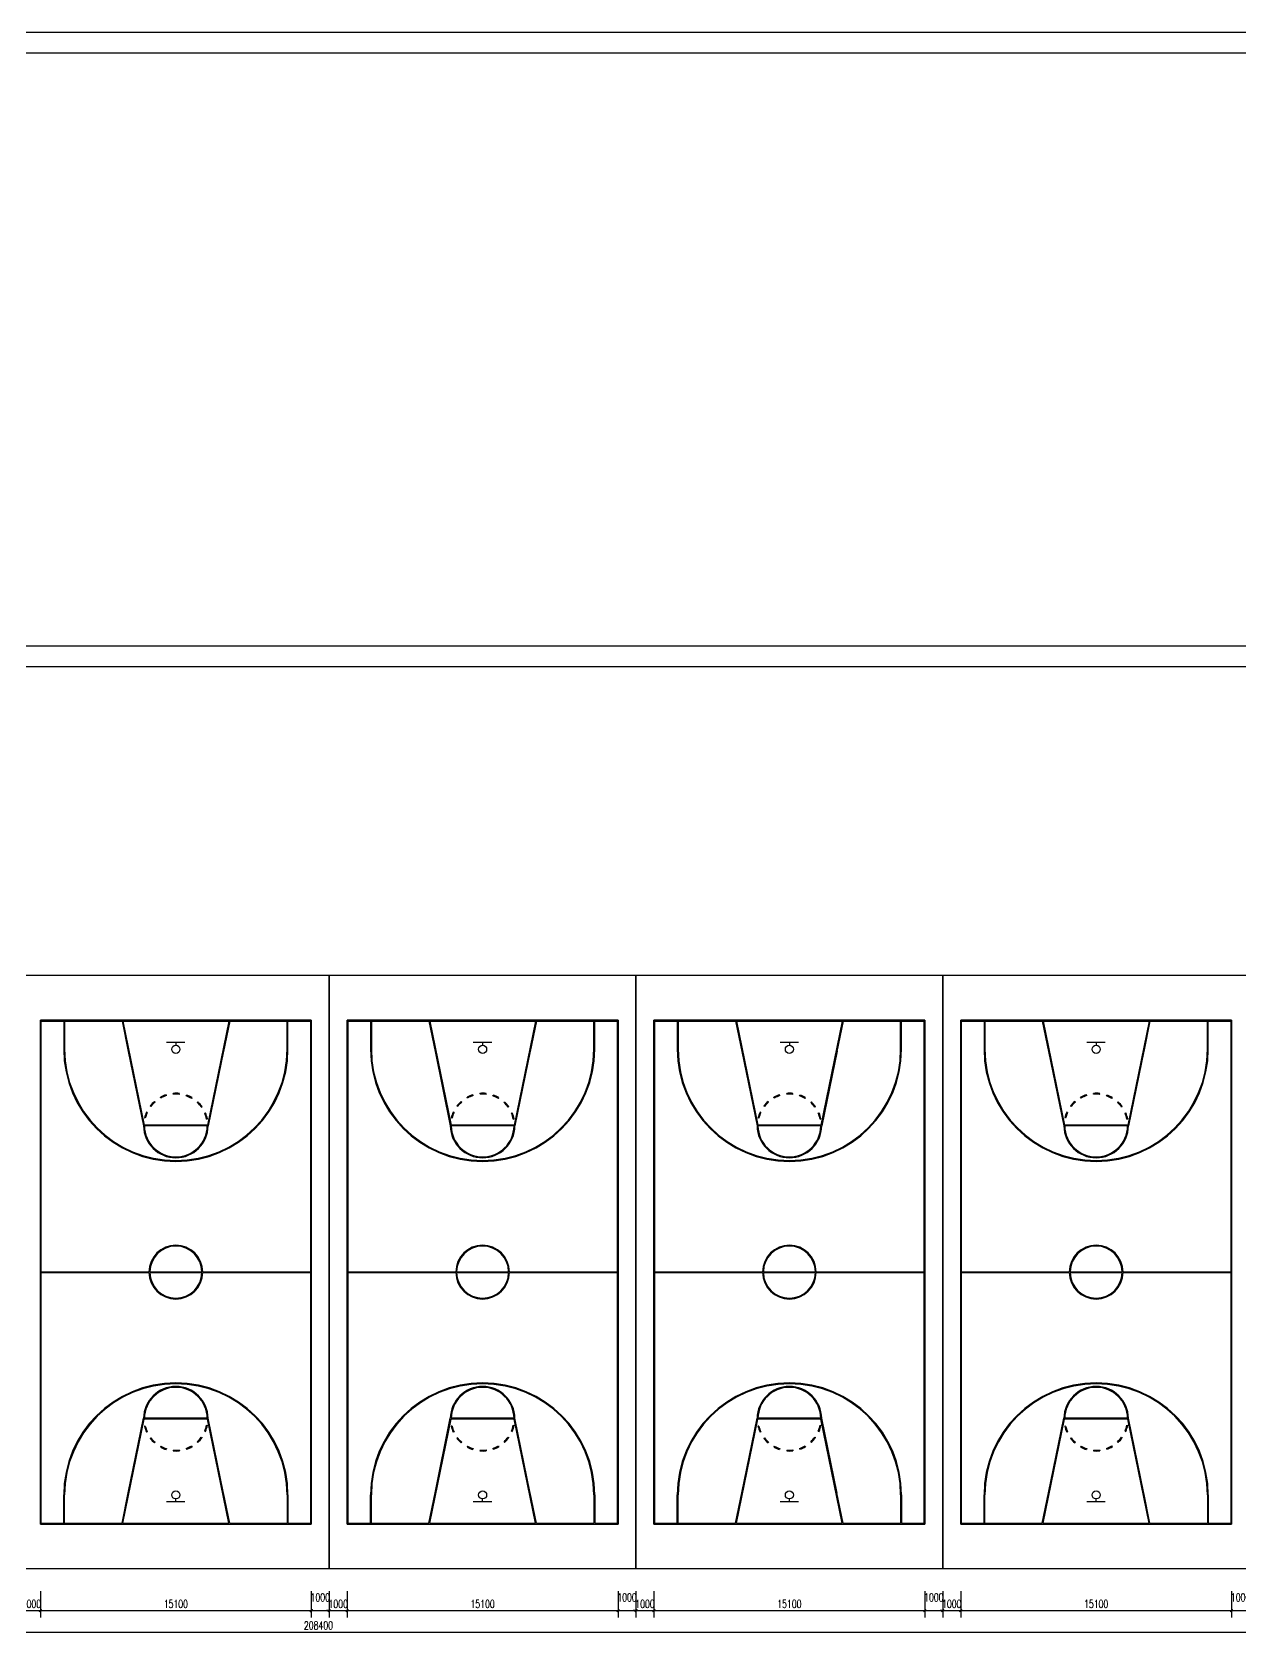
# Model space of a CAD drawing. Extents: x 962303 to 1579583, y -174742 to 224716.
# Drawn here: x 1054823 to 1122143, y -14251 to 75349 of the extents above; entities that cross this region are included whole.
import ezdxf

# ---------------------------------------------------------------- set-up
doc = ezdxf.new("R2010")
doc.units = 0
doc.header["$LTSCALE"] = 1000
doc.header["$MEASUREMENT"] = 0
doc.layers.add('PUB_DIM', color=3, linetype='Continuous')
doc.styles.add('_TCH_DIM_T3', font='SIMPLEX', dxfattribs={"width": 0.705882, "bigfont": 'GBCBIG'})
doc.dimstyles.new('_TCH_ARCH&&150', dxfattribs={"dimtxt": 446.25, "dimasz": 150, "dimexe": 375, "dimexo": 450, "dimgap": 150, "dimtad": 1, "dimdec": 0, "dimzin": 0, "dimdsep": 46, "dimtxsty": '_TCH_DIM_T3', "dimblk": 'ARCHTICK', "dimcen": 0.09, "dimclrt": 7, "dimazin": 2, "dimtfac": 1, "dimtdec": 0, "dimtix": 1, "dimtmove": 2, "dimatfit": 3, "dimfxl": 0, "dimtolj": 1, "dimtzin": 0, "dimarcsym": 0})

# ---------------------------------------------------------------- blocks, each defined once
blk = doc.blocks.new('_ArchTick')
at = {"color": 0, "linetype": 'ByBlock', "const_width": 0.4}
blk.add_lwpolyline([(-0.5, -0.5), (0.5, 0.5)], dxfattribs=at)
blk = doc.blocks.new('*D983')
at = {"layer": 'Defpoints', "color": 0}
for p in [(966583, -11140), (1174983, -11140), (1174983, -13876)]:
    blk.add_point(p, dxfattribs=at)
at = {"layer": 'PUB_DIM', "color": 0, "lineweight": -2}
for p, q in [((966583, -11590), (966583, -14251)), ((1174983, -11590), (1174983, -14251)), ((966583, -13876), (1174983, -13876))]:
    blk.add_line(p, q, dxfattribs=at)
at = {"layer": 'PUB_DIM', "color": 0, "lineweight": -2, "xscale": 150, "yscale": 150, "zscale": 150, "rotation": 180}
blk.add_blockref('_ArchTick', (966583, -13876), dxfattribs=at)
at = {"layer": 'PUB_DIM', "color": 0, "lineweight": -2, "xscale": 150, "yscale": 150, "zscale": 150}
blk.add_blockref('_ArchTick', (1174983, -13876), dxfattribs=at)
at = {"layer": 'PUB_DIM', "color": 7, "insert": (1070783, -13503), "char_height": 446.2, "attachment_point": 5, "style": '_TCH_DIM_T3'}
blk.add_mtext('\\A1;208400', dxfattribs=at)
blk = doc.blocks.new('*D993')
at = {"layer": 'Defpoints', "color": 0}
for p in [(1121683, -11140), (1122683, -11140), (1122683, -12676)]:
    blk.add_point(p, dxfattribs=at)
at = {"layer": 'PUB_DIM', "color": 0, "lineweight": -2}
for p, q in [((1121683, -11590), (1121683, -13051)), ((1122683, -11590), (1122683, -13051)), ((1121683, -12676), (1122683, -12676))]:
    blk.add_line(p, q, dxfattribs=at)
at = {"layer": 'PUB_DIM', "color": 0, "lineweight": -2, "xscale": 150, "yscale": 150, "zscale": 150, "rotation": 180}
blk.add_blockref('_ArchTick', (1121683, -12676), dxfattribs=at)
at = {"layer": 'PUB_DIM', "color": 0, "lineweight": -2, "xscale": 150, "yscale": 150, "zscale": 150}
blk.add_blockref('_ArchTick', (1122683, -12676), dxfattribs=at)
at = {"layer": 'PUB_DIM', "color": 7, "insert": (1122183, -11938), "char_height": 446.2, "attachment_point": 5, "style": '_TCH_DIM_T3'}
blk.add_mtext('\\A1;1000', dxfattribs=at)
blk = doc.blocks.new('*D994')
at = {"layer": 'Defpoints', "color": 0}
for p in [(1106583, -11140), (1121683, -11140), (1121683, -12676)]:
    blk.add_point(p, dxfattribs=at)
at = {"layer": 'PUB_DIM', "color": 0, "lineweight": -2}
for p, q in [((1106583, -11590), (1106583, -13051)), ((1121683, -11590), (1121683, -13051)), ((1106583, -12676), (1121683, -12676))]:
    blk.add_line(p, q, dxfattribs=at)
at = {"layer": 'PUB_DIM', "color": 0, "lineweight": -2, "xscale": 150, "yscale": 150, "zscale": 150, "rotation": 180}
blk.add_blockref('_ArchTick', (1106583, -12676), dxfattribs=at)
at = {"layer": 'PUB_DIM', "color": 0, "lineweight": -2, "xscale": 150, "yscale": 150, "zscale": 150}
blk.add_blockref('_ArchTick', (1121683, -12676), dxfattribs=at)
at = {"layer": 'PUB_DIM', "color": 7, "insert": (1114133, -12303), "char_height": 446.2, "attachment_point": 5, "style": '_TCH_DIM_T3'}
blk.add_mtext('\\A1;15100', dxfattribs=at)
blk = doc.blocks.new('*D995')
at = {"layer": 'Defpoints', "color": 0}
for p in [(1105583, -11140), (1106583, -11140), (1106583, -12676)]:
    blk.add_point(p, dxfattribs=at)
at = {"layer": 'PUB_DIM', "color": 0, "lineweight": -2}
for p, q in [((1105583, -11590), (1105583, -13051)), ((1106583, -11590), (1106583, -13051)), ((1105583, -12676), (1105433, -12676)), ((1105583, -12676), (1106583, -12676)), ((1106583, -12676), (1106733, -12676))]:
    blk.add_line(p, q, dxfattribs=at)
at = {"layer": 'PUB_DIM', "color": 0, "lineweight": -2, "xscale": 150, "yscale": 150, "zscale": 150}
blk.add_blockref('_ArchTick', (1105583, -12676), dxfattribs=at)
at = {"layer": 'PUB_DIM', "color": 0, "lineweight": -2, "xscale": 150, "yscale": 150, "zscale": 150, "rotation": 180}
blk.add_blockref('_ArchTick', (1106583, -12676), dxfattribs=at)
at = {"layer": 'PUB_DIM', "color": 7, "insert": (1106083, -12303), "char_height": 446.2, "attachment_point": 5, "style": '_TCH_DIM_T3'}
blk.add_mtext('\\A1;1000', dxfattribs=at)
blk = doc.blocks.new('*D996')
at = {"layer": 'Defpoints', "color": 0}
for p in [(1104583, -11140), (1105583, -11140), (1105583, -12676)]:
    blk.add_point(p, dxfattribs=at)
at = {"layer": 'PUB_DIM', "color": 0, "lineweight": -2}
for p, q in [((1104583, -11590), (1104583, -13051)), ((1105583, -11590), (1105583, -13051)), ((1104583, -12676), (1105583, -12676))]:
    blk.add_line(p, q, dxfattribs=at)
at = {"layer": 'PUB_DIM', "color": 0, "lineweight": -2, "xscale": 150, "yscale": 150, "zscale": 150, "rotation": 180}
blk.add_blockref('_ArchTick', (1104583, -12676), dxfattribs=at)
at = {"layer": 'PUB_DIM', "color": 0, "lineweight": -2, "xscale": 150, "yscale": 150, "zscale": 150}
blk.add_blockref('_ArchTick', (1105583, -12676), dxfattribs=at)
at = {"layer": 'PUB_DIM', "color": 7, "insert": (1105083, -11938), "char_height": 446.2, "attachment_point": 5, "style": '_TCH_DIM_T3'}
blk.add_mtext('\\A1;1000', dxfattribs=at)
blk = doc.blocks.new('*D997')
at = {"layer": 'Defpoints', "color": 0}
for p in [(1089483, -11140), (1104583, -11140), (1104583, -12676)]:
    blk.add_point(p, dxfattribs=at)
at = {"layer": 'PUB_DIM', "color": 0, "lineweight": -2}
for p, q in [((1089483, -11590), (1089483, -13051)), ((1104583, -11590), (1104583, -13051)), ((1089483, -12676), (1104583, -12676))]:
    blk.add_line(p, q, dxfattribs=at)
at = {"layer": 'PUB_DIM', "color": 0, "lineweight": -2, "xscale": 150, "yscale": 150, "zscale": 150, "rotation": 180}
blk.add_blockref('_ArchTick', (1089483, -12676), dxfattribs=at)
at = {"layer": 'PUB_DIM', "color": 0, "lineweight": -2, "xscale": 150, "yscale": 150, "zscale": 150}
blk.add_blockref('_ArchTick', (1104583, -12676), dxfattribs=at)
at = {"layer": 'PUB_DIM', "color": 7, "insert": (1097033, -12303), "char_height": 446.2, "attachment_point": 5, "style": '_TCH_DIM_T3'}
blk.add_mtext('\\A1;15100', dxfattribs=at)
blk = doc.blocks.new('*D998')
at = {"layer": 'Defpoints', "color": 0}
for p in [(1088483, -11140), (1089483, -11140), (1089483, -12676)]:
    blk.add_point(p, dxfattribs=at)
at = {"layer": 'PUB_DIM', "color": 0, "lineweight": -2}
for p, q in [((1088483, -11590), (1088483, -13051)), ((1089483, -11590), (1089483, -13051)), ((1088483, -12676), (1088333, -12676)), ((1088483, -12676), (1089483, -12676)), ((1089483, -12676), (1089633, -12676))]:
    blk.add_line(p, q, dxfattribs=at)
at = {"layer": 'PUB_DIM', "color": 0, "lineweight": -2, "xscale": 150, "yscale": 150, "zscale": 150}
blk.add_blockref('_ArchTick', (1088483, -12676), dxfattribs=at)
at = {"layer": 'PUB_DIM', "color": 0, "lineweight": -2, "xscale": 150, "yscale": 150, "zscale": 150, "rotation": 180}
blk.add_blockref('_ArchTick', (1089483, -12676), dxfattribs=at)
at = {"layer": 'PUB_DIM', "color": 7, "insert": (1088983, -12303), "char_height": 446.2, "attachment_point": 5, "style": '_TCH_DIM_T3'}
blk.add_mtext('\\A1;1000', dxfattribs=at)
blk = doc.blocks.new('*D999')
at = {"layer": 'Defpoints', "color": 0}
for p in [(1087483, -11140), (1088483, -11140), (1088483, -12676)]:
    blk.add_point(p, dxfattribs=at)
at = {"layer": 'PUB_DIM', "color": 0, "lineweight": -2}
for p, q in [((1087483, -11590), (1087483, -13051)), ((1088483, -11590), (1088483, -13051)), ((1087483, -12676), (1088483, -12676))]:
    blk.add_line(p, q, dxfattribs=at)
at = {"layer": 'PUB_DIM', "color": 0, "lineweight": -2, "xscale": 150, "yscale": 150, "zscale": 150, "rotation": 180}
blk.add_blockref('_ArchTick', (1087483, -12676), dxfattribs=at)
at = {"layer": 'PUB_DIM', "color": 0, "lineweight": -2, "xscale": 150, "yscale": 150, "zscale": 150}
blk.add_blockref('_ArchTick', (1088483, -12676), dxfattribs=at)
at = {"layer": 'PUB_DIM', "color": 7, "insert": (1087983, -11938), "char_height": 446.2, "attachment_point": 5, "style": '_TCH_DIM_T3'}
blk.add_mtext('\\A1;1000', dxfattribs=at)
blk = doc.blocks.new('*D1000')
at = {"layer": 'Defpoints', "color": 0}
for p in [(1072383, -11140), (1087483, -11140), (1087483, -12676)]:
    blk.add_point(p, dxfattribs=at)
at = {"layer": 'PUB_DIM', "color": 0, "lineweight": -2}
for p, q in [((1072383, -11590), (1072383, -13051)), ((1087483, -11590), (1087483, -13051)), ((1072383, -12676), (1087483, -12676))]:
    blk.add_line(p, q, dxfattribs=at)
at = {"layer": 'PUB_DIM', "color": 0, "lineweight": -2, "xscale": 150, "yscale": 150, "zscale": 150, "rotation": 180}
blk.add_blockref('_ArchTick', (1072383, -12676), dxfattribs=at)
at = {"layer": 'PUB_DIM', "color": 0, "lineweight": -2, "xscale": 150, "yscale": 150, "zscale": 150}
blk.add_blockref('_ArchTick', (1087483, -12676), dxfattribs=at)
at = {"layer": 'PUB_DIM', "color": 7, "insert": (1079933, -12303), "char_height": 446.2, "attachment_point": 5, "style": '_TCH_DIM_T3'}
blk.add_mtext('\\A1;15100', dxfattribs=at)
blk = doc.blocks.new('*D1001')
at = {"layer": 'Defpoints', "color": 0}
for p in [(1071383, -11140), (1072383, -11140), (1072383, -12676)]:
    blk.add_point(p, dxfattribs=at)
at = {"layer": 'PUB_DIM', "color": 0, "lineweight": -2}
for p, q in [((1071383, -11590), (1071383, -13051)), ((1072383, -11590), (1072383, -13051)), ((1071383, -12676), (1071233, -12676)), ((1071383, -12676), (1072383, -12676)), ((1072383, -12676), (1072533, -12676))]:
    blk.add_line(p, q, dxfattribs=at)
at = {"layer": 'PUB_DIM', "color": 0, "lineweight": -2, "xscale": 150, "yscale": 150, "zscale": 150}
blk.add_blockref('_ArchTick', (1071383, -12676), dxfattribs=at)
at = {"layer": 'PUB_DIM', "color": 0, "lineweight": -2, "xscale": 150, "yscale": 150, "zscale": 150, "rotation": 180}
blk.add_blockref('_ArchTick', (1072383, -12676), dxfattribs=at)
at = {"layer": 'PUB_DIM', "color": 7, "insert": (1071883, -12303), "char_height": 446.2, "attachment_point": 5, "style": '_TCH_DIM_T3'}
blk.add_mtext('\\A1;1000', dxfattribs=at)
blk = doc.blocks.new('*D1002')
at = {"layer": 'Defpoints', "color": 0}
for p in [(1070383, -11140), (1071383, -11140), (1071383, -12676)]:
    blk.add_point(p, dxfattribs=at)
at = {"layer": 'PUB_DIM', "color": 0, "lineweight": -2}
for p, q in [((1070383, -11590), (1070383, -13051)), ((1071383, -11590), (1071383, -13051)), ((1070383, -12676), (1071383, -12676))]:
    blk.add_line(p, q, dxfattribs=at)
at = {"layer": 'PUB_DIM', "color": 0, "lineweight": -2, "xscale": 150, "yscale": 150, "zscale": 150, "rotation": 180}
blk.add_blockref('_ArchTick', (1070383, -12676), dxfattribs=at)
at = {"layer": 'PUB_DIM', "color": 0, "lineweight": -2, "xscale": 150, "yscale": 150, "zscale": 150}
blk.add_blockref('_ArchTick', (1071383, -12676), dxfattribs=at)
at = {"layer": 'PUB_DIM', "color": 7, "insert": (1070883, -11938), "char_height": 446.2, "attachment_point": 5, "style": '_TCH_DIM_T3'}
blk.add_mtext('\\A1;1000', dxfattribs=at)
blk = doc.blocks.new('*D1003')
at = {"layer": 'Defpoints', "color": 0}
for p in [(1055283, -11140), (1070383, -11140), (1070383, -12676)]:
    blk.add_point(p, dxfattribs=at)
at = {"layer": 'PUB_DIM', "color": 0, "lineweight": -2}
for p, q in [((1055283, -11590), (1055283, -13051)), ((1070383, -11590), (1070383, -13051)), ((1055283, -12676), (1070383, -12676))]:
    blk.add_line(p, q, dxfattribs=at)
at = {"layer": 'PUB_DIM', "color": 0, "lineweight": -2, "xscale": 150, "yscale": 150, "zscale": 150, "rotation": 180}
blk.add_blockref('_ArchTick', (1055283, -12676), dxfattribs=at)
at = {"layer": 'PUB_DIM', "color": 0, "lineweight": -2, "xscale": 150, "yscale": 150, "zscale": 150}
blk.add_blockref('_ArchTick', (1070383, -12676), dxfattribs=at)
at = {"layer": 'PUB_DIM', "color": 7, "insert": (1062833, -12303), "char_height": 446.2, "attachment_point": 5, "style": '_TCH_DIM_T3'}
blk.add_mtext('\\A1;15100', dxfattribs=at)
blk = doc.blocks.new('*D1004')
at = {"layer": 'Defpoints', "color": 0}
for p in [(1054283, -11140), (1055283, -11140), (1055283, -12676)]:
    blk.add_point(p, dxfattribs=at)
at = {"layer": 'PUB_DIM', "color": 0, "lineweight": -2}
for p, q in [((1054283, -11590), (1054283, -13051)), ((1055283, -11590), (1055283, -13051)), ((1054283, -12676), (1054133, -12676)), ((1054283, -12676), (1055283, -12676)), ((1055283, -12676), (1055433, -12676))]:
    blk.add_line(p, q, dxfattribs=at)
at = {"layer": 'PUB_DIM', "color": 0, "lineweight": -2, "xscale": 150, "yscale": 150, "zscale": 150}
blk.add_blockref('_ArchTick', (1054283, -12676), dxfattribs=at)
at = {"layer": 'PUB_DIM', "color": 0, "lineweight": -2, "xscale": 150, "yscale": 150, "zscale": 150, "rotation": 180}
blk.add_blockref('_ArchTick', (1055283, -12676), dxfattribs=at)
at = {"layer": 'PUB_DIM', "color": 7, "insert": (1054783, -12303), "char_height": 446.2, "attachment_point": 5, "style": '_TCH_DIM_T3'}
blk.add_mtext('\\A1;1000', dxfattribs=at)

msp = doc.modelspace()

# ---------------------------------------------------------------- linework, layer by layer
for p, q in [((1174983, 22749.9), (966583, 22749.9)), ((1071383, -10350.1), (1071383, 22749.9)), ((1071383, 22749.9), (1071383, -10350.1)), ((1088483, -10350.1), (1088483, 22749.9)), ((1088483, 22749.9), (1088483, -10350.1)), ((1105583, -10350.1), (1105583, 22749.9)), ((1105583, 22749.9), (1105583, -10350.1)), ((1055283, 6224.9), (1055283, 20249.9)), ((1055283, 20249.9), (1070383, 20249.9)), ((1055333, 6224.9), (1055333, 20199.9)), ((1055333, 20199.9), (1059833, 20199.9)), ((1056583, 20199.9), (1056583, 18624.9)), ((1056633, 20199.9), (1056633, 18624.9)), ((1059833, 20199.9), (1060180.2, 18507.4)), ((1059884.1, 20199.9), (1065782, 20199.9)), ((1059884.1, 20199.9), (1061074, 14399.9)), ((1065782, 20199.9), (1064592.1, 14399.9)), ((1065833, 20199.9), (1065485.8, 18507.4)), ((1065833, 20199.9), (1069033, 20199.9)), ((1069033, 18624.9), (1069033, 20199.9)), ((1069083, 20199.9), (1070333, 20199.9)), ((1069083, 18624.9), (1069083, 20199.9)), ((1070333, 20199.9), (1070333, 6224.9)), ((1070383, 20249.9), (1070383, 6224.9)), ((1072383, 6224.9), (1072383, 20249.9)), ((1072383, 20249.9), (1087483, 20249.9)), ((1072433, 6224.9), (1072433, 20199.9)), ((1072433, 20199.9), (1076933, 20199.9)), ((1073683, 20199.9), (1073683, 18624.9)), ((1073733, 20199.9), (1073733, 18624.9)), ((1076933, 20199.9), (1077280.2, 18507.4)), ((1076984.1, 20199.9), (1082882, 20199.9)), ((1076984.1, 20199.9), (1078174, 14399.9)), ((1082882, 20199.9), (1081692.1, 14399.9)), ((1082933, 20199.9), (1082585.8, 18507.4)), ((1082933, 20199.9), (1086133, 20199.9)), ((1086133, 18624.9), (1086133, 20199.9)), ((1086183, 20199.9), (1087433, 20199.9)), ((1086183, 18624.9), (1086183, 20199.9)), ((1087433, 20199.9), (1087433, 6224.9)), ((1087483, 20249.9), (1087483, 6224.9)), ((1089483, 6224.9), (1089483, 20249.9)), ((1089483, 20249.9), (1104583, 20249.9)), ((1089533, 6224.9), (1089533, 20199.9)), ((1089533, 20199.9), (1094033, 20199.9)), ((1090783, 20199.9), (1090783, 18624.9)), ((1090833, 20199.9), (1090833, 18624.9)), ((1094033, 20199.9), (1094380.2, 18507.4)), ((1094084.1, 20199.9), (1099982, 20199.9)), ((1094084.1, 20199.9), (1095274, 14399.9)), ((1099982, 20199.9), (1098792.1, 14399.9)), ((1100033, 20199.9), (1099685.8, 18507.4)), ((1100033, 20199.9), (1103233, 20199.9)), ((1103233, 18624.9), (1103233, 20199.9)), ((1103283, 20199.9), (1104533, 20199.9)), ((1103283, 18624.9), (1103283, 20199.9)), ((1104533, 20199.9), (1104533, 6224.9)), ((1104583, 20249.9), (1104583, 6224.9)), ((1106583, 6224.9), (1106583, 20249.9)), ((1106583, 20249.9), (1121683, 20249.9)), ((1106633, 6224.9), (1106633, 20199.9)), ((1106633, 20199.9), (1111133, 20199.9)), ((1107883, 20199.9), (1107883, 18624.9)), ((1107933, 20199.9), (1107933, 18624.9)), ((1111133, 20199.9), (1111480.2, 18507.4)), ((1111184.1, 20199.9), (1117082, 20199.9)), ((1111184.1, 20199.9), (1112374, 14399.9)), ((1117082, 20199.9), (1115892.1, 14399.9)), ((1117133, 20199.9), (1116785.8, 18507.4)), ((1117133, 20199.9), (1120333, 20199.9)), ((1120333, 18624.9), (1120333, 20199.9)), ((1120383, 20199.9), (1121633, 20199.9)), ((1120383, 18624.9), (1120383, 20199.9)), ((1121633, 20199.9), (1121633, 6224.9)), ((1121683, 20249.9), (1121683, 6224.9)), ((1063341.8, 18999.9), (1062315.2, 18999.9)), ((1062833, 18999.9), (1062833, 18849.9)), ((1080441.8, 18999.9), (1079415.2, 18999.9)), ((1079933, 18999.9), (1079933, 18849.9)), ((1097541.8, 18999.9), (1096515.2, 18999.9)), ((1097033, 18999.9), (1097033, 18849.9)), ((1114641.8, 18999.9), (1113615.2, 18999.9)), ((1114133, 18999.9), (1114133, 18849.9)), ((1060180.2, 18507.4), (1061033.2, 14349.9)), ((1065490.2, 18528.7), (1064632.8, 14349.9)), ((1077280.2, 18507.4), (1078133.2, 14349.9)), ((1082590.2, 18528.7), (1081732.8, 14349.9)), ((1094380.2, 18507.4), (1095233.2, 14349.9)), ((1099690.2, 18528.7), (1098832.8, 14349.9)), ((1111480.2, 18507.4), (1112333.2, 14349.9)), ((1116790.2, 18528.7), (1115932.8, 14349.9)), ((1062687.2, 16118.8), (1062683.1, 16168.6)), ((1063027.2, 16114.1), (1063032.8, 16163.8)), ((1079787.2, 16118.8), (1079783.1, 16168.6)), ((1080127.2, 16114.1), (1080132.8, 16163.8)), ((1096887.2, 16118.8), (1096883.1, 16168.6)), ((1097227.2, 16114.1), (1097232.8, 16163.8)), ((1113987.2, 16118.8), (1113983.1, 16168.6)), ((1114327.2, 16114.1), (1114332.8, 16163.8)), ((1061443.4, 15438.6), (1061403.7, 15469)), ((1061675.4, 15687.2), (1061642.3, 15724.7)), ((1061993.4, 15910.3), (1061969.4, 15954.1)), ((1062306.1, 16043.7), (1062291.1, 16091.4)), ((1063406.1, 16028.4), (1063422.5, 16075.6)), ((1063715, 15886.3), (1063740.2, 15929.5)), ((1064026.7, 15654.6), (1064060.8, 15691.1)), ((1064251.7, 15399.6), (1064292.2, 15428.8)), ((1078543.4, 15438.6), (1078503.7, 15469)), ((1078775.4, 15687.2), (1078742.3, 15724.7)), ((1079093.4, 15910.3), (1079069.4, 15954.1)), ((1079406.1, 16043.7), (1079391.1, 16091.4)), ((1080506.1, 16028.4), (1080522.5, 16075.6)), ((1080815, 15886.3), (1080840.2, 15929.5)), ((1081126.7, 15654.6), (1081160.8, 15691.1)), ((1081351.7, 15399.6), (1081392.2, 15428.8)), ((1095643.4, 15438.6), (1095603.7, 15469)), ((1095875.4, 15687.2), (1095842.3, 15724.7)), ((1096193.4, 15910.3), (1096169.4, 15954.1)), ((1096506.1, 16043.7), (1096491.1, 16091.4)), ((1097606.1, 16028.4), (1097622.5, 16075.6)), ((1097915, 15886.3), (1097940.2, 15929.5)), ((1098226.7, 15654.6), (1098260.8, 15691.1)), ((1098451.7, 15399.6), (1098492.2, 15428.8)), ((1112743.4, 15438.6), (1112703.7, 15469)), ((1112975.4, 15687.2), (1112942.3, 15724.7)), ((1113293.4, 15910.3), (1113269.4, 15954.1)), ((1113606.1, 16043.7), (1113591.1, 16091.4)), ((1114706.1, 16028.4), (1114722.5, 16075.6)), ((1115015, 15886.3), (1115040.2, 15929.5)), ((1115326.7, 15654.6), (1115360.8, 15691.1)), ((1115551.7, 15399.6), (1115592.2, 15428.8)), ((1064592.1, 14399.9), (1061074, 14399.9)), ((1061131.7, 14784.6), (1061083, 14796.3)), ((1064582.8, 14349.9), (1061083.2, 14349.9)), ((1061243, 15105.9), (1061197.6, 15126.8)), ((1064442.7, 15061.4), (1064488.7, 15081)), ((1064545.1, 14737.1), (1064594, 14747.5)), ((1081692.1, 14399.9), (1078174, 14399.9)), ((1078231.7, 14784.6), (1078183, 14796.3)), ((1081682.8, 14349.9), (1078183.2, 14349.9)), ((1078343, 15105.9), (1078297.6, 15126.8)), ((1081542.7, 15061.4), (1081588.7, 15081)), ((1081645.1, 14737.1), (1081694, 14747.5)), ((1098792.1, 14399.9), (1095274, 14399.9)), ((1095331.7, 14784.6), (1095283, 14796.3)), ((1098782.8, 14349.9), (1095283.2, 14349.9)), ((1095443, 15105.9), (1095397.6, 15126.8)), ((1098642.7, 15061.4), (1098688.7, 15081)), ((1098745.1, 14737.1), (1098794, 14747.5)), ((1115892.1, 14399.9), (1112374, 14399.9)), ((1112431.7, 14784.6), (1112383, 14796.3)), ((1115882.8, 14349.9), (1112383.2, 14349.9)), ((1112543, 15105.9), (1112497.6, 15126.8)), ((1115742.7, 15061.4), (1115788.7, 15081)), ((1115845.1, 14737.1), (1115894, 14747.5)), ((1055283, -7850.1), (1055283, 6224.9)), ((1055333, 6224.9), (1061333.2, 6224.9)), ((1055333, 6174.9), (1061333.2, 6174.9)), ((1055333, -7800.1), (1055333, 6174.9)), ((1061383.2, 6224.9), (1064282.8, 6224.9)), ((1061383.2, 6174.9), (1064282.8, 6174.9)), ((1064332.8, 6224.9), (1070333, 6224.9)), ((1064332.8, 6174.9), (1070333, 6174.9)), ((1070333, 6174.9), (1070333, -7800.1)), ((1070383, 6224.9), (1070383, -7850.1)), ((1072383, -7850.1), (1072383, 6224.9)), ((1072433, 6224.9), (1078433.2, 6224.9)), ((1072433, 6174.9), (1078433.2, 6174.9)), ((1072433, -7800.1), (1072433, 6174.9)), ((1078483.2, 6224.9), (1081382.8, 6224.9)), ((1078483.2, 6174.9), (1081382.8, 6174.9)), ((1081432.8, 6224.9), (1087433, 6224.9)), ((1081432.8, 6174.9), (1087433, 6174.9)), ((1087433, 6174.9), (1087433, -7800.1)), ((1087483, 6224.9), (1087483, -7850.1)), ((1089483, -7850.1), (1089483, 6224.9)), ((1089533, 6224.9), (1095533.2, 6224.9)), ((1089533, 6174.9), (1095533.2, 6174.9)), ((1089533, -7800.1), (1089533, 6174.9)), ((1095583.2, 6224.9), (1098482.8, 6224.9)), ((1095583.2, 6174.9), (1098482.8, 6174.9)), ((1098532.8, 6224.9), (1104533, 6224.9)), ((1098532.8, 6174.9), (1104533, 6174.9)), ((1104533, 6174.9), (1104533, -7800.1)), ((1104583, 6224.9), (1104583, -7850.1)), ((1106583, -7850.1), (1106583, 6224.9)), ((1106633, 6224.9), (1112633.2, 6224.9)), ((1106633, 6174.9), (1112633.2, 6174.9)), ((1106633, -7800.1), (1106633, 6174.9)), ((1112683.2, 6224.9), (1115582.8, 6224.9)), ((1112683.2, 6174.9), (1115582.8, 6174.9)), ((1115632.8, 6224.9), (1121633, 6224.9)), ((1115632.8, 6174.9), (1121633, 6174.9)), ((1121633, 6174.9), (1121633, -7800.1)), ((1121683, 6224.9), (1121683, -7850.1)), ((1059884.1, -7800.1), (1061074, -2000.1)), ((1060180.2, -6107.7), (1061033.2, -1950.1)), ((1064592.1, -2000.1), (1061074, -2000.1)), ((1061131.7, -2384.8), (1061083, -2396.5)), ((1064582.8, -1950.1), (1061083.2, -1950.1)), ((1064442.7, -2661.6), (1064488.7, -2681.3)), ((1064545.1, -2337.4), (1064594, -2347.7)), ((1065782, -7800.1), (1064592.1, -2000.1)), ((1065490.2, -6129), (1064632.8, -1950.1)), ((1076984.1, -7800.1), (1078174, -2000.1)), ((1077280.2, -6107.7), (1078133.2, -1950.1)), ((1081692.1, -2000.1), (1078174, -2000.1)), ((1078231.7, -2384.8), (1078183, -2396.5)), ((1081682.8, -1950.1), (1078183.2, -1950.1)), ((1081542.7, -2661.6), (1081588.7, -2681.3)), ((1081645.1, -2337.4), (1081694, -2347.7)), ((1082882, -7800.1), (1081692.1, -2000.1)), ((1082590.2, -6129), (1081732.8, -1950.1)), ((1094084.1, -7800.1), (1095274, -2000.1)), ((1094380.2, -6107.7), (1095233.2, -1950.1)), ((1098792.1, -2000.1), (1095274, -2000.1)), ((1095331.7, -2384.8), (1095283, -2396.5)), ((1098782.8, -1950.1), (1095283.2, -1950.1)), ((1098642.7, -2661.6), (1098688.7, -2681.3)), ((1098745.1, -2337.4), (1098794, -2347.7)), ((1099982, -7800.1), (1098792.1, -2000.1)), ((1099690.2, -6129), (1098832.8, -1950.1)), ((1111184.1, -7800.1), (1112374, -2000.1)), ((1111480.2, -6107.7), (1112333.2, -1950.1)), ((1115892.1, -2000.1), (1112374, -2000.1)), ((1112431.7, -2384.8), (1112383, -2396.5)), ((1115882.8, -1950.1), (1112383.2, -1950.1)), ((1115742.7, -2661.6), (1115788.7, -2681.3)), ((1115845.1, -2337.4), (1115894, -2347.7)), ((1117082, -7800.1), (1115892.1, -2000.1)), ((1116790.2, -6129), (1115932.8, -1950.1)), ((1061243, -2706.1), (1061197.6, -2727)), ((1061443.4, -3038.9), (1061403.7, -3069.2)), ((1061675.4, -3287.5), (1061642.3, -3325)), ((1061993.4, -3510.5), (1061969.4, -3554.4)), ((1063715, -3486.6), (1063740.2, -3529.8)), ((1064026.7, -3254.8), (1064060.8, -3291.4)), ((1064251.7, -2999.8), (1064292.2, -3029.1)), ((1078343, -2706.1), (1078297.6, -2727)), ((1078543.4, -3038.9), (1078503.7, -3069.2)), ((1078775.4, -3287.5), (1078742.3, -3325)), ((1079093.4, -3510.5), (1079069.4, -3554.4)), ((1080815, -3486.6), (1080840.2, -3529.8)), ((1081126.7, -3254.8), (1081160.8, -3291.4)), ((1081351.7, -2999.8), (1081392.2, -3029.1)), ((1095443, -2706.1), (1095397.6, -2727)), ((1095643.4, -3038.9), (1095603.7, -3069.2)), ((1095875.4, -3287.5), (1095842.3, -3325)), ((1096193.4, -3510.5), (1096169.4, -3554.4)), ((1097915, -3486.6), (1097940.2, -3529.8)), ((1098226.7, -3254.8), (1098260.8, -3291.4)), ((1098451.7, -2999.8), (1098492.2, -3029.1)), ((1112543, -2706.1), (1112497.6, -2727)), ((1112743.4, -3038.9), (1112703.7, -3069.2)), ((1112975.4, -3287.5), (1112942.3, -3325)), ((1113293.4, -3510.5), (1113269.4, -3554.4)), ((1115015, -3486.6), (1115040.2, -3529.8)), ((1115326.7, -3254.8), (1115360.8, -3291.4)), ((1115551.7, -2999.8), (1115592.2, -3029.1)), ((1062306.1, -3643.9), (1062291.1, -3691.6)), ((1062687.2, -3719), (1062683.1, -3768.9)), ((1063027.2, -3714.3), (1063032.8, -3764)), ((1063406.1, -3628.6), (1063422.5, -3675.9)), ((1079406.1, -3643.9), (1079391.1, -3691.6)), ((1079787.2, -3719), (1079783.1, -3768.9)), ((1080127.2, -3714.3), (1080132.8, -3764)), ((1080506.1, -3628.6), (1080522.5, -3675.9)), ((1096506.1, -3643.9), (1096491.1, -3691.6)), ((1096887.2, -3719), (1096883.1, -3768.9)), ((1097227.2, -3714.3), (1097232.8, -3764)), ((1097606.1, -3628.6), (1097622.5, -3675.9)), ((1113606.1, -3643.9), (1113591.1, -3691.6)), ((1113987.2, -3719), (1113983.1, -3768.9)), ((1114327.2, -3714.3), (1114332.8, -3764)), ((1114706.1, -3628.6), (1114722.5, -3675.9)), ((1056583, -7800.1), (1056583, -6225.1)), ((1056633, -7800.1), (1056633, -6225.1)), ((1059833, -7800.1), (1060180.2, -6107.7)), ((1065833, -7800.1), (1065485.8, -6107.7)), ((1069033, -6225.1), (1069033, -7800.1)), ((1069083, -6225.1), (1069083, -7800.1)), ((1073683, -7800.1), (1073683, -6225.1)), ((1073733, -7800.1), (1073733, -6225.1)), ((1076933, -7800.1), (1077280.2, -6107.7)), ((1082933, -7800.1), (1082585.8, -6107.7)), ((1086133, -6225.1), (1086133, -7800.1)), ((1086183, -6225.1), (1086183, -7800.1)), ((1090783, -7800.1), (1090783, -6225.1)), ((1090833, -7800.1), (1090833, -6225.1)), ((1094033, -7800.1), (1094380.2, -6107.7)), ((1100033, -7800.1), (1099685.8, -6107.7)), ((1103233, -6225.1), (1103233, -7800.1)), ((1103283, -6225.1), (1103283, -7800.1)), ((1107883, -7800.1), (1107883, -6225.1)), ((1107933, -7800.1), (1107933, -6225.1)), ((1111133, -7800.1), (1111480.2, -6107.7)), ((1117133, -7800.1), (1116785.8, -6107.7)), ((1120333, -6225.1), (1120333, -7800.1)), ((1120383, -6225.1), (1120383, -7800.1)), ((1063341.8, -6600.1), (1062315.2, -6600.1)), ((1062833, -6600.1), (1062833, -6450.1)), ((1080441.8, -6600.1), (1079415.2, -6600.1)), ((1079933, -6600.1), (1079933, -6450.1)), ((1097541.8, -6600.1), (1096515.2, -6600.1)), ((1097033, -6600.1), (1097033, -6450.1)), ((1114641.8, -6600.1), (1113615.2, -6600.1)), ((1114133, -6600.1), (1114133, -6450.1)), ((1055283, -7850.1), (1070383, -7850.1)), ((1055333, -7800.1), (1059833, -7800.1)), ((1059884.1, -7800.1), (1065782, -7800.1)), ((1065833, -7800.1), (1069033, -7800.1)), ((1069083, -7800.1), (1070333, -7800.1)), ((1072383, -7850.1), (1087483, -7850.1)), ((1072433, -7800.1), (1076933, -7800.1)), ((1076984.1, -7800.1), (1082882, -7800.1)), ((1082933, -7800.1), (1086133, -7800.1)), ((1086183, -7800.1), (1087433, -7800.1)), ((1089483, -7850.1), (1104583, -7850.1)), ((1089533, -7800.1), (1094033, -7800.1)), ((1094084.1, -7800.1), (1099982, -7800.1)), ((1100033, -7800.1), (1103233, -7800.1)), ((1103283, -7800.1), (1104533, -7800.1)), ((1106583, -7850.1), (1121683, -7850.1)), ((1106633, -7800.1), (1111133, -7800.1)), ((1111184.1, -7800.1), (1117082, -7800.1)), ((1117133, -7800.1), (1120333, -7800.1)), ((1120383, -7800.1), (1121633, -7800.1)), ((1174983, -10350.1), (966583, -10350.1))]:
    msp.add_line(p, q)
for points in [[(966583, 75349.1), (1176983, 75349.1), (1176983, 39949.1), (966583, 39949.1)], [(1176183, 41099.1), (986333, 41099.1), (986333, 74199.1), (1176183, 74199.1)], [(1070383, 20249.9), (1055283, 20249.9), (1055283, -7850.1), (1070383, -7850.1)], [(1087483, 20249.9), (1072383, 20249.9), (1072383, -7850.1), (1087483, -7850.1)], [(1104583, 20249.9), (1089483, 20249.9), (1089483, -7850.1), (1104583, -7850.1)], [(1121683, 20249.9), (1106583, 20249.9), (1106583, -7850.1), (1121683, -7850.1)]]:
    msp.add_lwpolyline(points, close=True)
for centre in [(1062833, 18624.9), (1079933, 18624.9), (1097033, 18624.9), (1114133, 18624.9), (1062833, -6225.1), (1079933, -6225.1), (1097033, -6225.1), (1114133, -6225.1)]:
    msp.add_circle(centre, 225)
for centre, radius, start, end in [((1062833, 18624.9), 6250, 180, 0), ((1062833, 18624.9), 6200, 180, 0), ((1079933, 18624.9), 6250, 180, 0), ((1079933, 18624.9), 6200, 180, 0), ((1097033, 18624.9), 6250, 180, 0), ((1097033, 18624.9), 6200, 180, 0), ((1114133, 18624.9), 6250, 180, 0), ((1114133, 18624.9), 6200, 180, 0), ((1062833, 14374.9), 1800, 83.628319, 94.778761), ((1079933, 14374.9), 1800, 83.628319, 94.778761), ((1097033, 14374.9), 1800, 83.628319, 94.778761), ((1114133, 14374.9), 1800, 83.628319, 94.778761), ((1062833, 14374.9), 1800, 131.415929, 142.566372), ((1062833, 14374.9), 1750, 131.415929, 142.566372), ((1062833, 14374.9), 1800, 107.522124, 118.672566), ((1062833, 14374.9), 1750, 107.522124, 118.672566), ((1062833, 14374.9), 1750, 83.628319, 94.778761), ((1062833, 14374.9), 1750, 59.734513, 70.884956), ((1062833, 14374.9), 1800, 59.734513, 70.884956), ((1062833, 14374.9), 1750, 35.840708, 46.99115), ((1062833, 14374.9), 1800, 35.840708, 46.99115), ((1079933, 14374.9), 1800, 131.415929, 142.566372), ((1079933, 14374.9), 1750, 131.415929, 142.566372), ((1079933, 14374.9), 1800, 107.522124, 118.672566), ((1079933, 14374.9), 1750, 107.522124, 118.672566), ((1079933, 14374.9), 1750, 83.628319, 94.778761), ((1079933, 14374.9), 1750, 59.734513, 70.884956), ((1079933, 14374.9), 1800, 59.734513, 70.884956), ((1079933, 14374.9), 1750, 35.840708, 46.99115), ((1079933, 14374.9), 1800, 35.840708, 46.99115), ((1097033, 14374.9), 1800, 131.415929, 142.566372), ((1097033, 14374.9), 1750, 131.415929, 142.566372), ((1097033, 14374.9), 1800, 107.522124, 118.672566), ((1097033, 14374.9), 1750, 107.522124, 118.672566), ((1097033, 14374.9), 1750, 83.628319, 94.778761), ((1097033, 14374.9), 1750, 59.734513, 70.884956), ((1097033, 14374.9), 1800, 59.734513, 70.884956), ((1097033, 14374.9), 1750, 35.840708, 46.99115), ((1097033, 14374.9), 1800, 35.840708, 46.99115), ((1114133, 14374.9), 1800, 131.415929, 142.566372), ((1114133, 14374.9), 1750, 131.415929, 142.566372), ((1114133, 14374.9), 1800, 107.522124, 118.672566), ((1114133, 14374.9), 1750, 107.522124, 118.672566), ((1114133, 14374.9), 1750, 83.628319, 94.778761), ((1114133, 14374.9), 1750, 59.734513, 70.884956), ((1114133, 14374.9), 1800, 59.734513, 70.884956), ((1114133, 14374.9), 1750, 35.840708, 46.99115), ((1114133, 14374.9), 1800, 35.840708, 46.99115), ((1062833, 14374.9), 1800, 180.79646, 359.20354), ((1062833, 14374.9), 1800, 155.309735, 166.460177), ((1062833, 14374.9), 1750, 180.818539, 359.181461), ((1062833, 14374.9), 1750, 155.309735, 166.460177), ((1062833, 14374.9), 1750, 11.946903, 23.097345), ((1062833, 14374.9), 1800, 11.946903, 23.097345), ((1079933, 14374.9), 1800, 180.79646, 359.20354), ((1079933, 14374.9), 1800, 155.309735, 166.460177), ((1079933, 14374.9), 1750, 180.818539, 359.181461), ((1079933, 14374.9), 1750, 155.309735, 166.460177), ((1079933, 14374.9), 1750, 11.946903, 23.097345), ((1079933, 14374.9), 1800, 11.946903, 23.097345), ((1097033, 14374.9), 1800, 180.79646, 359.20354), ((1097033, 14374.9), 1800, 155.309735, 166.460177), ((1097033, 14374.9), 1750, 180.818539, 359.181461), ((1097033, 14374.9), 1750, 155.309735, 166.460177), ((1097033, 14374.9), 1750, 11.946903, 23.097345), ((1097033, 14374.9), 1800, 11.946903, 23.097345), ((1114133, 14374.9), 1800, 180.79646, 359.20354), ((1114133, 14374.9), 1800, 155.309735, 166.460177), ((1114133, 14374.9), 1750, 180.818539, 359.181461), ((1114133, 14374.9), 1750, 155.309735, 166.460177), ((1114133, 14374.9), 1750, 11.946903, 23.097345), ((1114133, 14374.9), 1800, 11.946903, 23.097345), ((1062833, 6199.9), 1500, 0.954974, 179.045026), ((1062833, 6199.9), 1450, 0.987907, 179.012093), ((1079933, 6199.9), 1500, 0.954974, 179.045026), ((1079933, 6199.9), 1450, 0.987907, 179.012093), ((1097033, 6199.9), 1500, 0.954974, 179.045026), ((1097033, 6199.9), 1450, 0.987907, 179.012093), ((1114133, 6199.9), 1500, 0.954974, 179.045026), ((1114133, 6199.9), 1450, 0.987907, 179.012093), ((1062833, 6199.9), 1500, 180.954974, 359.045026), ((1062833, 6199.9), 1450, 180.987907, 359.012093), ((1079933, 6199.9), 1500, 180.954974, 359.045026), ((1079933, 6199.9), 1450, 180.987907, 359.012093), ((1097033, 6199.9), 1500, 180.954974, 359.045026), ((1097033, 6199.9), 1450, 180.987907, 359.012093), ((1114133, 6199.9), 1500, 180.954974, 359.045026), ((1114133, 6199.9), 1450, 180.987907, 359.012093), ((1062833, -6225.1), 6250, 0, 180), ((1079933, -6225.1), 6250, 0, 180), ((1097033, -6225.1), 6250, 0, 180), ((1114133, -6225.1), 6250, 0, 180), ((1062833, -6225.1), 6200, 0, 180), ((1062833, -1975.1), 1800, 0.79646, 179.20354), ((1062833, -1975.1), 1750, 0.818539, 179.181461), ((1079933, -6225.1), 6200, 0, 180), ((1079933, -1975.1), 1800, 0.79646, 179.20354), ((1079933, -1975.1), 1750, 0.818539, 179.181461), ((1097033, -6225.1), 6200, 0, 180), ((1097033, -1975.1), 1800, 0.79646, 179.20354), ((1097033, -1975.1), 1750, 0.818539, 179.181461), ((1114133, -6225.1), 6200, 0, 180), ((1114133, -1975.1), 1800, 0.79646, 179.20354), ((1114133, -1975.1), 1750, 0.818539, 179.181461), ((1062833, -1975.1), 1800, 193.539823, 204.690265), ((1062833, -1975.1), 1750, 193.539823, 204.690265), ((1062833, -1975.1), 1750, 336.902655, 348.053097), ((1062833, -1975.1), 1800, 336.902655, 348.053097), ((1079933, -1975.1), 1800, 193.539823, 204.690265), ((1079933, -1975.1), 1750, 193.539823, 204.690265), ((1079933, -1975.1), 1750, 336.902655, 348.053097), ((1079933, -1975.1), 1800, 336.902655, 348.053097), ((1097033, -1975.1), 1800, 193.539823, 204.690265), ((1097033, -1975.1), 1750, 193.539823, 204.690265), ((1097033, -1975.1), 1750, 336.902655, 348.053097), ((1097033, -1975.1), 1800, 336.902655, 348.053097), ((1114133, -1975.1), 1800, 193.539823, 204.690265), ((1114133, -1975.1), 1750, 193.539823, 204.690265), ((1114133, -1975.1), 1750, 336.902655, 348.053097), ((1114133, -1975.1), 1800, 336.902655, 348.053097), ((1062833, -1975.1), 1800, 217.433628, 228.584071), ((1062833, -1975.1), 1750, 217.433628, 228.584071), ((1062833, -1975.1), 1800, 241.327434, 252.477876), ((1062833, -1975.1), 1750, 241.327434, 252.477876), ((1062833, -1975.1), 1750, 289.115044, 300.265487), ((1062833, -1975.1), 1800, 289.115044, 300.265487), ((1062833, -1975.1), 1750, 313.00885, 324.159292), ((1062833, -1975.1), 1800, 313.00885, 324.159292), ((1079933, -1975.1), 1800, 217.433628, 228.584071), ((1079933, -1975.1), 1750, 217.433628, 228.584071), ((1079933, -1975.1), 1800, 241.327434, 252.477876), ((1079933, -1975.1), 1750, 241.327434, 252.477876), ((1079933, -1975.1), 1750, 289.115044, 300.265487), ((1079933, -1975.1), 1800, 289.115044, 300.265487), ((1079933, -1975.1), 1750, 313.00885, 324.159292), ((1079933, -1975.1), 1800, 313.00885, 324.159292), ((1097033, -1975.1), 1800, 217.433628, 228.584071), ((1097033, -1975.1), 1750, 217.433628, 228.584071), ((1097033, -1975.1), 1800, 241.327434, 252.477876), ((1097033, -1975.1), 1750, 241.327434, 252.477876), ((1097033, -1975.1), 1750, 289.115044, 300.265487), ((1097033, -1975.1), 1800, 289.115044, 300.265487), ((1097033, -1975.1), 1750, 313.00885, 324.159292), ((1097033, -1975.1), 1800, 313.00885, 324.159292), ((1114133, -1975.1), 1800, 217.433628, 228.584071), ((1114133, -1975.1), 1750, 217.433628, 228.584071), ((1114133, -1975.1), 1800, 241.327434, 252.477876), ((1114133, -1975.1), 1750, 241.327434, 252.477876), ((1114133, -1975.1), 1750, 289.115044, 300.265487), ((1114133, -1975.1), 1800, 289.115044, 300.265487), ((1114133, -1975.1), 1750, 313.00885, 324.159292), ((1114133, -1975.1), 1800, 313.00885, 324.159292), ((1062833, -1975.1), 1800, 265.221239, 276.371681), ((1062833, -1975.1), 1750, 265.221239, 276.371681), ((1079933, -1975.1), 1800, 265.221239, 276.371681), ((1079933, -1975.1), 1750, 265.221239, 276.371681), ((1097033, -1975.1), 1800, 265.221239, 276.371681), ((1097033, -1975.1), 1750, 265.221239, 276.371681), ((1114133, -1975.1), 1800, 265.221239, 276.371681), ((1114133, -1975.1), 1750, 265.221239, 276.371681)]:
    msp.add_arc(centre, radius, start, end)

# ---------------------------------------------------------------- dimensions: what is measured, and where the dimension line sits
at = {"layer": 'PUB_DIM'}
for p1, p2, distance, picture, middle in [((966583, -11140.1), (1174983, -11140.1), -2735.6, '*D983', (1070783, -13502.6)), ((1054283, -11140.1), (1055283, -11140.1), -1535.7, '*D1004', (1054783, -12302.6)), ((1055283, -11140.1), (1070383, -11140.1), -1535.7, '*D1003', (1062833, -12302.6)), ((1071383, -11140.1), (1072383, -11140.1), -1535.7, '*D1001', (1071883, -12302.6)), ((1072383, -11140.1), (1087483, -11140.1), -1535.7, '*D1000', (1079933, -12302.6)), ((1088483, -11140.1), (1089483, -11140.1), -1535.7, '*D998', (1088983, -12302.6)), ((1089483, -11140.1), (1104583, -11140.1), -1535.7, '*D997', (1097033, -12302.6)), ((1105583, -11140.1), (1106583, -11140.1), -1535.7, '*D995', (1106083, -12302.6)), ((1106583, -11140.1), (1121683, -11140.1), -1535.7, '*D994', (1114133, -12302.6))]:
    dim = msp.add_aligned_dim(p1=p1, p2=p2, distance=distance, dimstyle='_TCH_ARCH&&150', dxfattribs=at)
    dim.commit()
    dim.dimension.update_dxf_attribs({"geometry": picture, "text_midpoint": middle})
for base, p1, p2, picture, middle in [((1071383, -12675.8), (1070383, -11140.1), (1071383, -11140.1), '*D1002', (1070883, -11937.7)), ((1088483, -12675.8), (1087483, -11140.1), (1088483, -11140.1), '*D999', (1087983, -11937.7)), ((1105583, -12675.8), (1104583, -11140.1), (1105583, -11140.1), '*D996', (1105083, -11937.7)), ((1122683, -12675.8), (1121683, -11140.1), (1122683, -11140.1), '*D993', (1122183, -11937.7))]:
    dim = msp.add_linear_dim(base=base, p1=p1, p2=p2, angle=0, dimstyle='_TCH_ARCH&&150', dxfattribs=at)
    dim.commit()
    dim.dimension.update_dxf_attribs({"geometry": picture, "text_midpoint": middle, "dimtype": 129})

doc.saveas('drawing.dxf')
